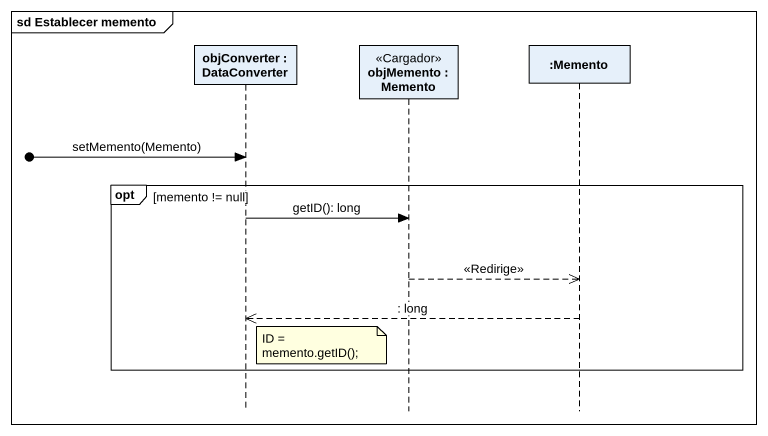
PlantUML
@startuml
mainframe sd Establecer memento
hide footbox
participant "objConverter : DataConverter" as objConverter
participant "objMemento : Memento" as objMemento <<Cargador>>
participant ":Memento" as Memento

[o-> objConverter : setMemento(Memento)
opt memento != null
  objConverter -> objMemento : getID(): long
  objMemento -->> Memento : <<Redirige>>
  Memento -->> objConverter : : long
  note right of objConverter : ID = memento.getID();
end
@enduml
